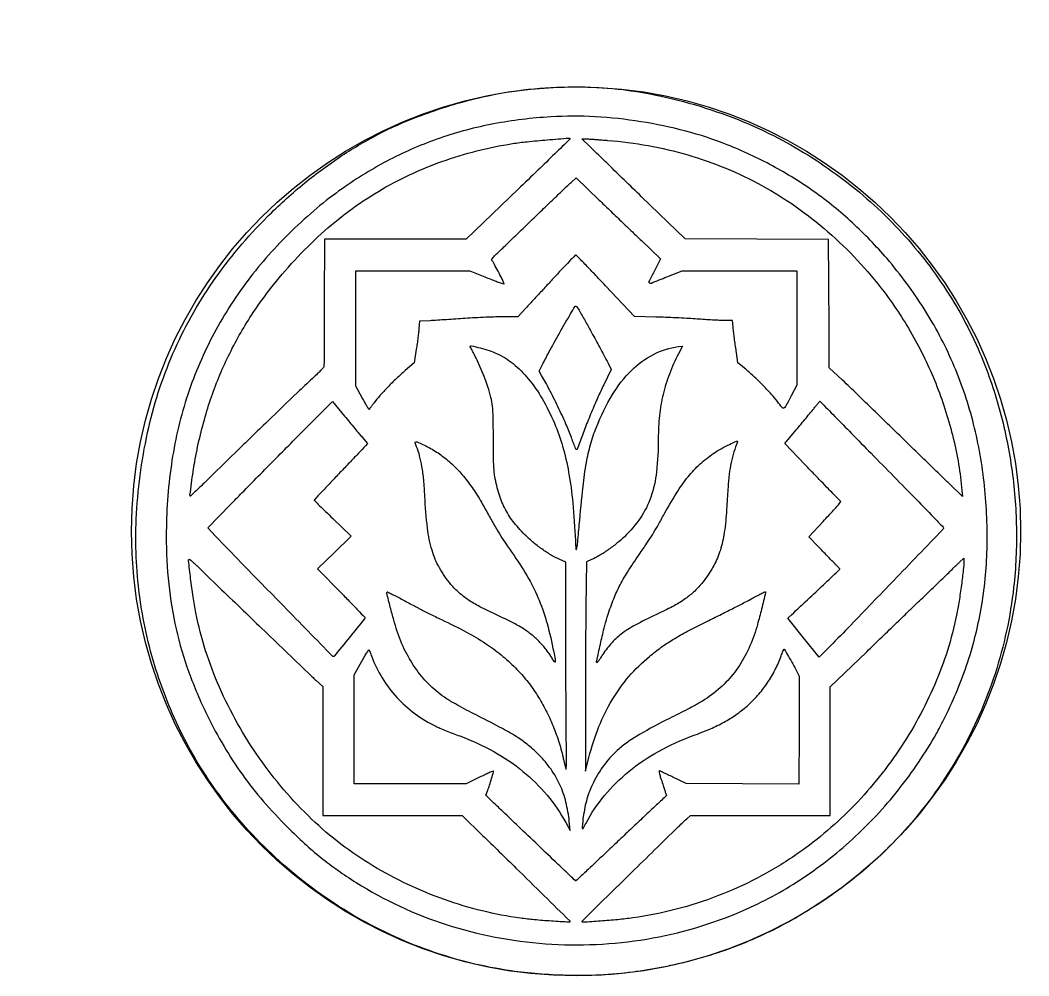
# Model space of a CAD drawing. Header units: millimetres. Extents: x 7 to 202, y 10 to 284.
# Drawn here: x 7.49 to 52.87, y 56 to 99 of the extents above; entities that cross this region are included whole.
import ezdxf

# ---------------------------------------------------------------- set-up
doc = ezdxf.new("R2010")
doc.units = ezdxf.units.MM
doc.layers.add('CUT', color=1, linetype='Continuous')
doc.layers.add('ENGRAVE', color=7, linetype='Continuous')

msp = doc.modelspace()

# ---------------------------------------------------------------- linework, layer by layer
at = {"layer": 'CUT'}
msp.add_circle((32.5, 76), 20, dxfattribs=at)
at = {"layer": 'ENGRAVE', "extrusion": (0, 0, -1)}
for points in [[(-32.411, 127.361, -0.000002), (-32.398, 124.768, -0.000205)], [(-77.201, 105.963, 0.000018), (-68.269, 105.993, 0.000035), (-59.395, 106.023, 0.092839)], [(-51.099, 109.717, 0.000012), (-51.094, 111.935, 0.000462)]]:
    msp.add_lwpolyline(points, format="xyb", dxfattribs=at)
for points in [[(-33.43, 95.975, 0.029331), (-35.333, 95.771, 0.024072), (-37.331, 95.339, 0.023679), (-39.315, 94.706, 0.025621), (-41.178, 93.903, 0.043025), (-44.209, 92.068, 0.043871), (-46.86, 89.751, 0.044373), (-49.04, 87.035, 0.046238), (-50.672, 84.013, 0.033665), (-51.54, 81.522, 0.03131), (-52.092, 78.876, 0.03113), (-52.311, 76.166, 0.032321), (-52.188, 73.484, 0.050742), (-51.349, 69.592, 0.050919), (-49.745, 65.953, 0.050997), (-47.441, 62.718, 0.051214), (-44.533, 60.022, 0.03308), (-42.25, 58.529, 0.034919), (-39.83, 57.38, 0.034727), (-37.261, 56.575, 0.031995), (-34.534, 56.105, 0.01873), (-33.377, 56.025, 0.013837), (-32.094, 56.02, 0.013687), (-30.794, 56.086, 0.016702), (-29.583, 56.222, 0.048925), (-25.908, 57.133, 0.047899), (-22.451, 58.745, 0.047595), (-19.345, 60.997, 0.047041), (-16.708, 63.804, 0.04586), (-14.902, 66.629, 0.043428), (-13.603, 69.787, 0.043162), (-12.863, 73.141, 0.044058), (-12.717, 76.55, 0.042141), (-13.224, 80.44, 0.048764), (-14.368, 83.996, 0.049381), (-16.163, 87.226, 0.045154), (-18.605, 90.148, 0.023288), (-20.195, 91.594, 0.025747), (-21.863, 92.834, 0.026674), (-23.59, 93.858, 0.029553), (-25.359, 94.653, 0.023339), (-27.385, 95.317, 0.026939), (-29.37, 95.753, 0.027294), (-31.367, 95.969, 0.025228)], [(-31.365, 94.649, -0.032146), (-28.793, 94.333, -0.036209), (-26.386, 93.694, -0.036662), (-24.122, 92.724, -0.034597), (-21.978, 91.418, -0.021027), (-20.844, 90.54, -0.017724), (-19.718, 89.52, -0.017676), (-18.664, 88.42, -0.020536), (-17.745, 87.3, -0.041549), (-16.131, 84.746, -0.042831), (-14.981, 81.985, -0.041721), (-14.295, 79.002, -0.035708), (-14.067, 75.785, -0.025603), (-14.178, 73.622, -0.030466), (-14.511, 71.607, -0.030795), (-15.083, 69.664, -0.027213), (-15.909, 67.723, -0.019116), (-16.665, 66.32, -0.022388), (-17.491, 65.054, -0.022228), (-18.432, 63.859, -0.018355), (-19.536, 62.67, -0.012135), (-20.288, 61.953, -0.01517), (-21.021, 61.326, -0.01542), (-21.781, 60.754, -0.013312), (-22.612, 60.199, -0.062768), (-26.661, 58.311, -0.059731), (-31.121, 57.445, -0.059458), (-35.679, 57.656, -0.061095), (-40.015, 58.937, -0.042758), (-42.584, 60.323, -0.040323), (-44.935, 62.15, -0.03962), (-47, 64.365, -0.038166), (-48.718, 66.905, -0.009009), (-48.771, 67.003, -0.001502), (-48.87, 67.194, -0.001646), (-48.985, 67.419, -0.001458), (-49.104, 67.654, -0.036577), (-50.124, 70.129, -0.038397), (-50.752, 72.686, -0.037399), (-50.993, 75.371, -0.031425), (-50.856, 78.224, -0.036077), (-50.344, 80.987, -0.038709), (-49.448, 83.58, -0.038686), (-48.163, 86.006, -0.035951), (-46.491, 88.269, -0.029578), (-44.931, 89.885, -0.031246), (-43.219, 91.275, -0.0312), (-41.344, 92.442, -0.029311), (-39.3, 93.394, -0.029498), (-37.435, 94.008, -0.025593), (-35.421, 94.433, -0.025466), (-33.362, 94.653, -0.028349)], [(-32.227, 93.656, 0.202751), (-32.221, 93.643, 0.000022), (-31.541, 92.983, 0.00062), (-30.788, 92.254, 0.000374), (-29.894, 91.391), (-27.561, 89.145), (-24.37, 89.145), (-21.178, 89.145), (-21.171, 86.328, 0.000128), (-21.169, 85.243, 0.000204), (-21.166, 84.315, 0.000035), (-21.162, 83.495, 0.011495), (-21.161, 83.43, 0.163603), (-21.139, 83.374, 0.013536), (-21.033, 83.255, 0.013847), (-20.876, 83.097, 0.005184), (-20.648, 82.883, -0.0056), (-19.964, 82.242, -0.000875), (-18.63, 80.958, -0.001036), (-17.167, 79.539, -0.001388), (-15.846, 78.246, 0.002218), (-15.583, 77.989, 0.003697), (-15.359, 77.775, 0.00055), (-15.16, 77.589, 0.404397), (-15.147, 77.589, 0.23206), (-15.134, 77.627, 0.000657), (-15.203, 78.168, 0.004266), (-15.276, 78.688, 0.007423), (-15.345, 79.118, 0.02758), (-15.856, 81.288, 0.031418), (-16.587, 83.294, 0.031968), (-17.55, 85.163, 0.030612), (-18.756, 86.921, 0.042598), (-21.042, 89.388, 0.049574), (-23.607, 91.294, 0.050175), (-26.469, 92.641, 0.04548), (-29.638, 93.446, 0.013779), (-30.298, 93.533, 0.005474), (-31.207, 93.616, 0.000881), (-32.185, 93.694, 0.437032)], [(-33.266, 93.643, -0.000305), (-33.351, 93.636, -0.000049), (-33.519, 93.623, -0.000054), (-33.716, 93.608, -0.000047), (-33.922, 93.592, 0.051669), (-37.536, 92.935, 0.0547), (-40.865, 91.557, 0.054478), (-43.828, 89.483, 0.050511), (-46.358, 86.771, 0.035187), (-47.685, 84.741, 0.033739), (-48.736, 82.517, 0.033959), (-49.472, 80.187, 0.036837), (-49.861, 77.841), (-49.886, 77.568), (-49.281, 78.151, 0.000921), (-48.939, 78.482, 0.00018), (-48.325, 79.078, 0.000191), (-47.61, 79.774, 0.000177), (-46.878, 80.488, -0.000472), (-46.146, 81.2, -0.000515), (-45.434, 81.89, -0.000481), (-44.823, 82.48, -0.002558), (-44.487, 82.8), (-43.895, 83.36), (-43.891, 84.347, -0.000452), (-43.889, 84.854, -0.000147), (-43.884, 85.601, -0.000147), (-43.879, 86.432, -0.000165), (-43.873, 87.231), (-43.859, 89.127), (-40.638, 89.145), (-37.417, 89.163), (-35.451, 91.058, 0.000124), (-34.671, 91.809, 0.000159), (-33.955, 92.501, 0.000121), (-33.355, 93.08, 0.001393), (-33.12, 93.309), (-32.755, 93.665), (-32.938, 93.66, 0.003123), (-33.018, 93.657, 0.002147), (-33.109, 93.652, 0.002164), (-33.197, 93.647, 0.004406)], [(-33.539, 90.907, -0.000208), (-34, 90.464, -0.00014), (-34.526, 89.959, -0.000141), (-35.035, 89.471, -0.00028), (-35.439, 89.084), (-36.3, 88.261), (-36.008, 87.695, -0.00435), (-35.776, 87.235, -0.431445), (-35.799, 87.174, -0.19617), (-35.89, 87.173, -0.001527), (-36.588, 87.45), (-37.27, 87.723), (-39.853, 87.723), (-42.436, 87.723), (-42.436, 85.149), (-42.436, 82.575), (-42.183, 82.095, 0.002882), (-41.924, 81.612, 0.172427), (-41.851, 81.546, 0.331114), (-41.775, 81.566, 0.00981), (-41.561, 81.84, -0.022171), (-41.296, 82.163, -0.011399), (-40.938, 82.544, -0.011004), (-40.535, 82.936, -0.01247), (-40.132, 83.293), (-39.786, 83.584), (-39.686, 84.259, 0.00208), (-39.646, 84.537, 0.002085), (-39.608, 84.816, 0.002036), (-39.577, 85.059, 0.008311), (-39.562, 85.207), (-39.537, 85.48), (-39.1, 85.489, 0.006644), (-38.878, 85.496, 0.002265), (-38.555, 85.513, 0.002252), (-38.199, 85.534, 0.002595), (-37.86, 85.557, -0.0046), (-37.484, 85.582, -0.002334), (-37.01, 85.606, -0.002318), (-36.521, 85.627, -0.003461), (-36.093, 85.64), (-35.128, 85.663), (-33.827, 87.048, -0.001342), (-33.325, 87.58, -0.002194), (-32.897, 88.027, -0.000266), (-32.514, 88.423, -0.20313), (-32.488, 88.434, -0.203663), (-32.463, 88.423, -0.000511), (-32.19, 88.139, -0.003056), (-31.883, 87.816, -0.001885), (-31.526, 87.431, 0.000209), (-31.145, 87.019, 0.000213), (-30.765, 86.609, 0.000207), (-30.435, 86.253, 0.000877), (-30.237, 86.04), (-29.875, 85.652), (-29.14, 85.648, -0.006533), (-28.788, 85.642, -0.002974), (-28.328, 85.625, -0.002944), (-27.843, 85.601, -0.004043), (-27.408, 85.574, 0.000861), (-26.991, 85.545, 0.000797), (-26.563, 85.517, 0.000795), (-26.182, 85.493, 0.00267), (-25.933, 85.479), (-25.455, 85.455), (-25.434, 85.128, 0.011398), (-25.419, 84.962, 0.003771), (-25.39, 84.718, 0.003753), (-25.354, 84.448, 0.004254), (-25.315, 84.19), (-25.218, 83.579), (-24.817, 83.235, -0.012911), (-24.427, 82.883, -0.010743), (-24.029, 82.489, -0.01103), (-23.675, 82.105, -0.023189), (-23.421, 81.789, 0.003541), (-23.336, 81.675, 0.00563), (-23.261, 81.578, 0.001643), (-23.195, 81.495, 0.211289), (-23.184, 81.489, 0.284605), (-23.173, 81.495, 0.000806), (-23.088, 81.642, 0.004268), (-22.993, 81.811, 0.00261), (-22.883, 82.012), (-22.6, 82.536), (-22.6, 85.13), (-22.6, 87.723), (-25.161, 87.723), (-27.723, 87.723), (-28.398, 87.452, -0.001843), (-28.663, 87.346, -0.002517), (-28.904, 87.253, -0.001646), (-29.106, 87.177, -0.029009), (-29.173, 87.156), (-29.274, 87.131), (-29.206, 87.29, -0.019562), (-29.121, 87.467, -0.003859), (-28.955, 87.778, -0.002639), (-28.782, 88.091, -0.042504), (-28.715, 88.191, 0.259892), (-28.708, 88.228, 0.073851), (-28.736, 88.281, 0.036055), (-28.802, 88.358, 0.007631), (-28.928, 88.483, -0.000842), (-29.093, 88.641, -0.000067), (-29.529, 89.062, -0.000091), (-30.048, 89.563, -0.000069), (-30.616, 90.111, 0.00041), (-31.182, 90.657, 0.000551), (-31.695, 91.15, 0.000375), (-32.127, 91.563, 0.005932), (-32.275, 91.702), (-32.5, 91.906)], [(-32.736, 85.778, 0.003779), (-33.011, 85.288, 0.001442), (-33.388, 84.601, 0.001271), (-33.751, 83.929, 0.006896), (-33.942, 83.562), (-34.085, 83.278), (-33.746, 82.59, -0.009811), (-33.484, 82.033, -0.005782), (-33.193, 81.357, -0.005701), (-32.908, 80.655, -0.007643), (-32.668, 80.011, 0.00392), (-32.553, 79.696, 0.45927), (-32.516, 79.682, 0.177671), (-32.479, 79.726, 0.00112), (-32.295, 80.219, -0.016376), (-32.049, 80.825, -0.007176), (-31.685, 81.612, -0.007209), (-31.293, 82.399, -0.014077), (-30.954, 83.012), (-30.841, 83.204), (-30.992, 83.504, 0.009099), (-31.282, 84.058, 0.002482), (-31.761, 84.922, 0.001877), (-32.246, 85.78, 0.019368), (-32.461, 86.125, 0.36546), (-32.495, 86.134, 0.11915), (-32.538, 86.1, 0.033426), (-32.605, 86.002, 0.004142)], [(-37.108, 83.992, -0.028259), (-36.701, 83.078, -0.032309), (-36.419, 82.163, -0.031903), (-36.256, 81.21, -0.026328), (-36.2, 80.18, 0.026604), (-36.119, 78.679, 0.056139), (-35.865, 77.542, 0.066116), (-35.4, 76.612, 0.052975), (-34.676, 75.756, 0.022837), (-34.339, 75.461, 0.015636), (-33.931, 75.157, 0.015719), (-33.526, 74.893, 0.036185), (-33.202, 74.726), (-32.968, 74.627), (-32.943, 72.6, -0.00123), (-32.934, 71.634, -0.000573), (-32.927, 70.38, -0.000568), (-32.922, 69.065, -0.000794), (-32.921, 67.89), (-32.923, 65.207), (-33.082, 65.827, 0.031662), (-33.533, 67.216, 0.040523), (-34.128, 68.421, 0.042625), (-34.881, 69.466, 0.042016), (-35.804, 70.373, 0.017283), (-36.332, 70.781, 0.019973), (-36.862, 71.132, 0.015428), (-37.521, 71.503, 0.005567), (-38.48, 71.992, -0.001329), (-39.039, 72.27, -0.001285), (-39.603, 72.555, -0.001268), (-40.098, 72.809, -0.004724), (-40.407, 72.972, 0.001087), (-40.63, 73.091, 0.001756), (-40.82, 73.192, 0.000262), (-40.989, 73.281, 0.121096), (-41.001, 73.284, 0.486568), (-41.029, 73.249, 0.001053), (-40.844, 72.501, 0.005842), (-40.662, 71.809, 0.01652), (-40.514, 71.333, 0.038599), (-40.098, 70.379, 0.047001), (-39.563, 69.567, 0.047743), (-38.893, 68.878, 0.041958), (-38.076, 68.295, 0.011387), (-37.874, 68.182, 0.002571), (-37.526, 67.998, 0.002663), (-37.122, 67.791, 0.00258), (-36.711, 67.585, -0.016957), (-35.353, 66.855, -0.043236), (-34.44, 66.213, -0.05555), (-33.791, 65.53, -0.049571), (-33.28, 64.696, -0.019239), (-33.117, 64.326, -0.022293), (-32.993, 63.961, -0.021723), (-32.898, 63.578, -0.016676), (-32.828, 63.154, -0.002044), (-32.771, 62.708, -0.133507), (-32.782, 62.632, -0.618585), (-32.815, 62.63, -0.007442), (-32.949, 62.873, 0.051937), (-33.784, 64.114, 0.047627), (-34.878, 65.197, 0.045228), (-36.215, 66.1, 0.038206), (-37.769, 66.808, -0.013485), (-38.545, 67.116, -0.024204), (-39.161, 67.417, -0.027442), (-39.689, 67.745, -0.02522), (-40.194, 68.139, -0.035227), (-40.669, 68.611, -0.029992), (-41.1, 69.17, -0.029961), (-41.462, 69.777, -0.034929), (-41.729, 70.394, 0.005845), (-41.771, 70.509, 0.009404), (-41.81, 70.606, 0.003702), (-41.845, 70.687, 0.296349), (-41.856, 70.695, 0.268059), (-41.878, 70.682, 0.000683), (-42.062, 70.365, 0.004308), (-42.25, 70.034, 0.004271), (-42.433, 69.698), (-42.546, 69.486), (-42.537, 67.055), (-42.527, 64.624), (-39.993, 64.636), (-37.459, 64.648), (-36.862, 64.937, -0.000833), (-36.632, 65.047, -0.001352), (-36.436, 65.14, -0.000169), (-36.261, 65.223, -0.110588), (-36.251, 65.225, -0.463963), (-36.233, 65.204, -0.019002), (-36.256, 65.092, -0.015352), (-36.306, 64.916, -0.003421), (-36.402, 64.618, 0.000327), (-36.464, 64.426, 0.000536), (-36.517, 64.264, 0.000037), (-36.565, 64.118, 0.078739), (-36.566, 64.113, 0.206131), (-36.564, 64.109, 0.000025), (-36.354, 63.911, 0.000672), (-36.122, 63.691, 0.000405), (-35.845, 63.432, -0.000842), (-35.48, 63.088, -0.000288), (-34.952, 62.589, -0.000286), (-34.369, 62.037, -0.000331), (-33.815, 61.511, 0.001267), (-33.311, 61.034, 0.002093), (-32.882, 60.634, 0.000195), (-32.498, 60.278, 0.288002), (-32.48, 60.275, 0.094945), (-32.462, 60.286, 0.000227), (-32.239, 60.496, 0.001462), (-31.988, 60.733, 0.000908), (-31.694, 61.014, -0.000211), (-30.764, 61.905, -0.000275), (-29.913, 62.72, -0.000272), (-29.206, 63.394, -0.001354), (-28.809, 63.771), (-28.436, 64.123), (-28.528, 64.355, -0.013984), (-28.61, 64.581, -0.006789), (-28.703, 64.875, -0.001489), (-28.794, 65.183, -0.274493), (-28.786, 65.214, -0.310905), (-28.775, 65.216, -0.000586), (-28.598, 65.137, -0.003704), (-28.399, 65.045, -0.00225), (-28.164, 64.934), (-27.554, 64.642), (-25.041, 64.642), (-22.527, 64.642), (-22.527, 67.095), (-22.527, 69.548), (-22.845, 70.121, 0.004883), (-22.968, 70.339, 0.008362), (-23.076, 70.518, 0.002962), (-23.17, 70.666, 0.49718), (-23.186, 70.667, 0.079366), (-23.2, 70.646, 0.003557), (-23.233, 70.568, 0.005901), (-23.271, 70.473, 0.00418), (-23.311, 70.366, -0.049976), (-23.782, 69.402, -0.047343), (-24.442, 68.53, -0.0471), (-25.257, 67.794, -0.048354), (-26.19, 67.231, -0.01126), (-26.378, 67.146, -0.003789), (-26.658, 67.03, -0.003767), (-26.968, 66.906, -0.004306), (-27.268, 66.793, 0.037723), (-28.8, 66.091, 0.045085), (-30.114, 65.201, 0.047234), (-31.197, 64.131, 0.049447), (-32.042, 62.892), (-32.231, 62.545), (-32.208, 62.819, -0.034514), (-32.07, 63.715, -0.045302), (-31.816, 64.503, -0.047067), (-31.434, 65.208, -0.042171), (-30.914, 65.858, -0.028732), (-30.427, 66.315, -0.029806), (-29.898, 66.707, -0.021507), (-29.192, 67.124, -0.006911), (-28.112, 67.684, 0.004456), (-27.682, 67.904, 0.004492), (-27.257, 68.131, 0.004385), (-26.89, 68.335, 0.018061), (-26.674, 68.469, 0.044677), (-25.949, 69.053, 0.043512), (-25.332, 69.762, 0.042023), (-24.83, 70.591, 0.036336), (-24.444, 71.533, 0.010891), (-24.304, 71.998, 0.005396), (-24.144, 72.594, 0.000966), (-23.985, 73.221, 0.263878), (-23.999, 73.273, 0.319168), (-24.016, 73.276, 0.001286), (-24.198, 73.187, 0.005541), (-24.406, 73.082, 0.00338), (-24.649, 72.954, 0.000017), (-24.91, 72.815, 0.000017), (-25.17, 72.676, 0.000017), (-25.397, 72.554, 0.000067), (-25.536, 72.48, -0.006852), (-25.675, 72.408, -0.001657), (-25.909, 72.292, -0.0017), (-26.177, 72.161, -0.001689), (-26.447, 72.031, 0.011162), (-27.576, 71.463, 0.022806), (-28.429, 70.958, 0.027227), (-29.128, 70.444, 0.026553), (-29.773, 69.852, 0.009363), (-30.056, 69.553, 0.014592), (-30.287, 69.284, 0.015001), (-30.498, 69.007, 0.010709), (-30.717, 68.685, 0.023837), (-31.099, 68.033, 0.021183), (-31.433, 67.321, 0.020998), (-31.709, 66.577, 0.022291), (-31.916, 65.827, -0.002449), (-31.956, 65.653, -0.003045), (-31.996, 65.491, -0.002483), (-32.03, 65.356, -0.022992), (-32.048, 65.298, -0.829973), (-32.062, 65.3, -0.002888), (-32.067, 65.606, -0.00439), (-32.068, 66.022, -0.001771), (-32.063, 66.589, 0.001882), (-32.056, 67.334, 0.000479), (-32.05, 68.541, 0.000488), (-32.045, 69.92, 0.000495), (-32.044, 71.293), (-32.044, 74.614), (-31.871, 74.684, 0.032712), (-31.486, 74.87, 0.021601), (-31.069, 75.13, 0.020469), (-30.648, 75.444, 0.019966), (-30.251, 75.794, 0.035373), (-29.72, 76.379, 0.045763), (-29.326, 76.986, 0.044941), (-29.044, 77.665, 0.03237), (-28.849, 78.461, 0.022841), (-28.818, 78.702, 0.011146), (-28.799, 79.01, 0.006947), (-28.788, 79.455, 0.00177), (-28.783, 80.175, -0.003333), (-28.772, 81.15, -0.021995), (-28.742, 81.637, -0.034773), (-28.674, 82.022, -0.016348), (-28.536, 82.509, -0.015813), (-28.414, 82.854, -0.00787), (-28.238, 83.283, -0.007867), (-28.049, 83.705, -0.01611), (-27.885, 84.029, 0.003317), (-27.83, 84.132, 0.005025), (-27.784, 84.221, 0.002057), (-27.745, 84.299, 0.115197), (-27.742, 84.314, 0.48289), (-27.788, 84.351, 0.006839), (-28.187, 84.253, 0.015342), (-28.595, 84.132, 0.026198), (-28.926, 84.004, 0.065729), (-29.668, 83.546, 0.048455), (-30.353, 82.865, 0.042426), (-30.976, 81.97, 0.029465), (-31.528, 80.867, 0.031851), (-31.898, 79.825, 0.025294), (-32.167, 78.661, 0.021162), (-32.353, 77.284, 0.011613), (-32.47, 75.587, -0.009626), (-32.495, 75.191, -0.848008), (-32.526, 75.188, -0.037457), (-32.564, 75.413, -0.001319), (-32.645, 76.292, 0.004472), (-32.815, 78.015, 0.016677), (-32.968, 79.093, 0.025138), (-33.153, 79.906, 0.026345), (-33.417, 80.683, 0.039378), (-34.141, 82.151, 0.063968), (-34.998, 83.244, 0.07538), (-35.986, 83.961, 0.085858), (-37.099, 84.312), (-37.287, 84.338)], [(-22.088, 81.185, -0.000769), (-22.315, 80.91, -0.000746), (-22.545, 80.633, -0.000736), (-22.748, 80.391, -0.002766), (-22.876, 80.239), (-23.118, 79.957), (-23.025, 79.846, 0.014475), (-22.955, 79.768, 0.000379), (-22.635, 79.43, 0.000798), (-22.257, 79.033, 0.000546), (-21.827, 78.584, -0.001008), (-21.404, 78.14, -0.001653), (-21.047, 77.762, -0.000159), (-20.729, 77.424, -0.190509), (-20.722, 77.406, -0.199988), (-20.729, 77.389, -0.000313), (-20.967, 77.154, -0.002366), (-21.237, 76.89, -0.001451), (-21.556, 76.581), (-22.39, 75.781), (-21.632, 75.046), (-20.873, 74.311), (-21.937, 73.226, 0.001333), (-22.345, 72.808, 0.002175), (-22.689, 72.451, 0.000272), (-22.993, 72.132, 0.192457), (-23.001, 72.11, 0.172367), (-22.982, 72.056, 0.000256), (-22.304, 71.223, 0.000209), (-21.621, 70.386, 0.225242), (-21.58, 70.366, 0.201821), (-21.551, 70.379, 0.00001), (-19.351, 72.629, 0.000465), (-17.424, 74.603, 0.001999), (-16.283, 75.784), (-15.93, 76.152), (-16.957, 77.207, 0.001067), (-17.472, 77.734, 0.00039), (-18.205, 78.478, 0.000386), (-19.006, 79.29, 0.000462), (-19.763, 80.054), (-21.543, 81.848)], [(-45.774, 79.51, 0.000149), (-47.826, 77.418, 0.002004), (-48.573, 76.648, 0.000995), (-49.02, 76.183, 0.286407), (-49.031, 76.133, 0.103727), (-49.001, 76.085, 0.000017), (-46.795, 73.792, 0.000382), (-44.858, 71.781, 0.002848), (-43.932, 70.833), (-43.439, 70.333), (-42.734, 71.215), (-42.03, 72.097), (-42.188, 72.244, -0.000829), (-43.019, 73.017, -0.001337), (-43.724, 73.678, -0.000097), (-44.358, 74.276, -0.206441), (-44.369, 74.3, -0.186288), (-44.363, 74.316, -0.002639), (-44.293, 74.392, -0.006912), (-44.21, 74.48, -0.004449), (-44.111, 74.579, 0.004233), (-43.982, 74.708, 0.001509), (-43.8, 74.895, 0.001497), (-43.602, 75.1, 0.001767), (-43.415, 75.296), (-42.978, 75.76), (-43.616, 76.445, -0.0011), (-43.866, 76.715, -0.001504), (-44.09, 76.959, -0.000973), (-44.277, 77.166, -0.017575), (-44.334, 77.234), (-44.416, 77.337), (-44.053, 77.708, 0.001185), (-43.856, 77.91, 0.000288), (-43.532, 78.244, 0.000295), (-43.161, 78.627, 0.000294), (-42.79, 79.012), (-41.891, 79.945), (-42.405, 80.561, -0.000814), (-42.622, 80.822, -0.00071), (-42.848, 81.096, -0.000713), (-43.052, 81.344, -0.002111), (-43.192, 81.515, 0.001025), (-43.296, 81.644, 0.001687), (-43.385, 81.753, 0.000147), (-43.465, 81.85, 0.223931), (-43.469, 81.852, 0.201036), (-43.474, 81.851, 0.000002), (-44.149, 81.164, 0.000207), (-44.892, 80.408, 0.000124)], [(-25.609, 79.91, 0.032069), (-26.159, 79.612, 0.031521), (-26.67, 79.244, 0.030344), (-27.149, 78.802, 0.025448), (-27.6, 78.278, 0.011543), (-27.826, 77.975, 0.013774), (-28.023, 77.678, 0.010237), (-28.245, 77.308, 0.003265), (-28.56, 76.747, -0.004147), (-28.861, 76.216, -0.009011), (-29.102, 75.814, -0.008917), (-29.359, 75.418, -0.003976), (-29.711, 74.906, 0.022747), (-30.365, 73.875, 0.032188), (-30.842, 72.899, 0.031124), (-31.201, 71.846, 0.019426), (-31.495, 70.574, 0.002787), (-31.557, 70.242, 0.047691), (-31.566, 70.132, 0.647103), (-31.542, 70.121, 0.069162), (-31.49, 70.184, -0.006683), (-31.32, 70.451, -0.015615), (-31.183, 70.645, -0.017761), (-31.047, 70.814, -0.011537), (-30.877, 71, -0.029799), (-30.521, 71.332, -0.031049), (-30.132, 71.615, -0.02424), (-29.635, 71.898, -0.009615), (-28.927, 72.241, 0.011296), (-28.175, 72.607, 0.028337), (-27.651, 72.916, 0.035993), (-27.243, 73.233, 0.033008), (-26.873, 73.614, 0.048617), (-26.358, 74.353, 0.055814), (-26.024, 75.146, 0.043066), (-25.818, 76.149, 0.016272), (-25.699, 77.576, -0.01005), (-25.647, 78.315, -0.018388), (-25.57, 78.913, -0.022447), (-25.466, 79.403, -0.036792), (-25.329, 79.804, 0.019623), (-25.264, 79.977, 0.403002), (-25.285, 80.023, 0.193664), (-25.357, 80.022, 0.007071)], [(-39.762, 80.021, -0.02429), (-39.602, 79.571, -0.022093), (-39.481, 79.094, -0.020281), (-39.394, 78.57, -0.014539), (-39.338, 77.978, 0.000001), (-39.321, 77.717, 0.000001), (-39.3, 77.404, 0.000001), (-39.28, 77.091, 0.000001), (-39.263, 76.83, 0.022587), (-39.153, 75.838, 0.043167), (-38.961, 75.06, 0.048101), (-38.655, 74.384, 0.036507), (-38.2, 73.71, 0.035797), (-37.84, 73.314, 0.03579), (-37.427, 72.973, 0.030466), (-36.913, 72.653, 0.016062), (-36.24, 72.316, -0.012705), (-35.244, 71.826, -0.037171), (-34.595, 71.421, -0.049314), (-34.121, 70.997, -0.04104), (-33.706, 70.463, 0.002449), (-33.608, 70.315, 0.004118), (-33.525, 70.192, 0.000697), (-33.451, 70.085, 0.467406), (-33.444, 70.084, 0.255654), (-33.425, 70.15, 0.001017), (-33.596, 70.922, 0.005379), (-33.764, 71.638, 0.015051), (-33.903, 72.135, 0.017443), (-34.163, 72.879, 0.025162), (-34.448, 73.515, 0.022712), (-34.818, 74.165, 0.011097), (-35.345, 74.961, -0.00381), (-35.688, 75.463, -0.009056), (-35.934, 75.843, -0.009532), (-36.158, 76.22, -0.004675), (-36.43, 76.708, 0.014488), (-37.019, 77.719, 0.030429), (-37.545, 78.459, 0.037069), (-38.081, 79.031, 0.037665), (-38.693, 79.515, 0.021154), (-39.024, 79.718, 0.01667), (-39.398, 79.911, 0.012381), (-39.726, 80.056, 0.667249)], [(-15.435, 74.458, -0.000859), (-16.434, 73.492, -0.00014), (-18.373, 71.626, -0.000052), (-20.452, 69.626, -0.003678), (-20.799, 69.297), (-21.105, 69.011), (-21.105, 66.115), (-21.105, 63.22), (-24.241, 63.22), (-27.377, 63.22), (-28.298, 62.32, 0.000419), (-29.798, 60.85, 0.000685), (-31.068, 59.602, 0.000026), (-32.217, 58.469, 0.199595), (-32.227, 58.445, 0.433844), (-32.189, 58.41, 0.001108), (-31.391, 58.461, 0.006215), (-30.624, 58.522, 0.011439), (-30.002, 58.594, 0.025831), (-28.281, 58.923, 0.025091), (-26.586, 59.43, 0.024941), (-24.94, 60.109, 0.024791), (-23.366, 60.949, 0.056003), (-20.606, 63.055, 0.049208), (-18.245, 65.809, 0.049005), (-16.459, 68.983, 0.054428), (-15.4, 72.335, 0.011537), (-15.274, 73.055, 0.007959), (-15.163, 73.874, 0.001859), (-15.068, 74.692, 0.452618), (-15.112, 74.741, 0.174242), (-15.133, 74.734, 0.00321), (-15.22, 74.658, 0.0075), (-15.321, 74.566, 0.004892)], [(-49.947, 74.686, 0.025636), (-49.923, 74.271, 0.006172), (-49.839, 73.587, 0.006651), (-49.731, 72.855, 0.010328), (-49.616, 72.226, 0.051278), (-48.638, 69.112, 0.046487), (-47.021, 66.151, 0.046229), (-44.876, 63.524, 0.049386), (-42.327, 61.4, 0.028549), (-40.649, 60.396, 0.028819), (-38.872, 59.593, 0.02868), (-37.007, 58.997, 0.02767), (-35.063, 58.61, 0.010499), (-34.378, 58.527, 0.007232), (-33.598, 58.461, 0.001526), (-32.816, 58.408, 0.434253), (-32.773, 58.448, 0.20045), (-32.786, 58.478, 0.000011), (-35.007, 60.657, 0.000197), (-37.06, 62.67, 0.009407), (-37.481, 63.067), (-37.649, 63.22), (-40.79, 63.22), (-43.931, 63.22), (-43.934, 66.109), (-43.936, 68.999), (-45.577, 70.585, 0.000149), (-46.254, 71.239, 0.000149), (-46.931, 71.892, 0.000146), (-47.522, 72.461, 0.000596), (-47.881, 72.806, -0.000374), (-48.172, 73.085, -0.000263), (-48.499, 73.4, -0.000265), (-48.812, 73.702, -0.000556), (-49.055, 73.937, 0.000369), (-49.264, 74.14, 0.000383), (-49.472, 74.34, 0.000368), (-49.652, 74.513, 0.001666), (-49.757, 74.613), (-49.948, 74.794)]]:
    msp.add_lwpolyline(points, format="xyb", close=True, dxfattribs=at)

doc.saveas('drawing.dxf')
